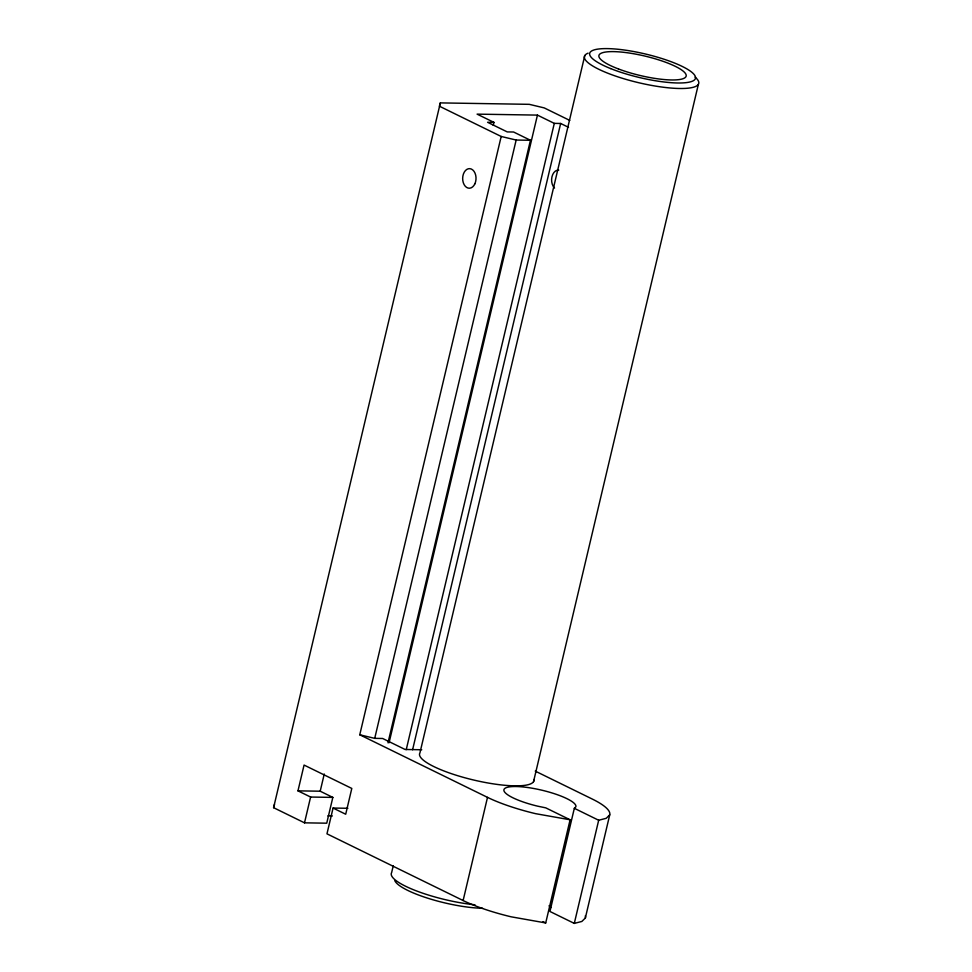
<?xml version="1.0" encoding="UTF-8"?>
<svg xmlns="http://www.w3.org/2000/svg" width="972" height="972" viewBox="0 0 972 972"><rect width="100%" height="100%" fill="white"/><g stroke="black" fill="none" stroke-linecap="round" stroke-linejoin="round"><path stroke-width="1.46" d="M535.256 771.112L592.312 799.069A71.77 16.026 13.3 0 1 609.723 814.864L585.338 918.03L581.851 921.456L574.294 923.4L549.945 911.469L574.331 808.315L575.874 806.796A36.972 8.25 13.3 0 0 542.121 790.26A36.972 8.25 13.3 0 0 503.946 789.641A36.972 8.25 13.3 0 0 537.698 806.177L545.754 807.854L570.102 819.785L545.717 922.938L511.223 916.827A71.77 16.026 13.3 0 1 463.122 900.534L326.969 833.83L333.068 808.048L345.704 814.232L351.803 788.438L304.066 765.061L297.967 790.856L320.201 791.208L332.837 797.404L326.738 823.187L304.503 822.834L273.594 807.683L440.34 102.898L529.266 104.332L544.223 107.904L569.762 120.406M304.503 822.834L310.603 797.04L297.967 790.856M320.201 791.208L324.259 774.016M493.254 125.352L493.958 122.387L477.094 114.137L537.443 115.109L554.295 123.371L560.65 123.468L568.511 127.32M570.102 819.785L535.608 813.673A71.77 16.026 13.3 0 1 487.507 797.368L359.762 734.783L501.188 136.469L439.417 106.215L440.34 102.898M359.762 734.783L374.718 738.356L516.156 140.041L530.445 140.272L387.998 742.802M389.067 742.754L537.443 115.109M406.247 749.631L554.295 123.371M412.602 749.74L560.65 123.468M393.271 865.7L391.643 872.577A58.721 13.11 13.3 0 0 415.895 890.704A58.721 13.11 13.3 0 0 474.992 904.798M584.78 55.562L419.928 752.911A58.721 13.11 13.3 0 0 474.372 780.188A58.721 13.11 13.3 0 0 533.92 779.544M463.122 900.534L487.507 797.368M533.543 781.634L698.382 84.272M574.294 923.4L598.679 820.247L606.236 818.303L609.723 814.864M273.594 807.683L274.517 804.379M493.958 122.387L487.604 122.29L507.25 131.913L513.593 132.01L530.445 140.272M374.718 738.356L382.652 738.489L405.117 749.485L421.751 749.752M310.603 797.04L332.837 797.404M333.068 808.048L347.879 808.279M327.868 815.885L332.388 815.958M501.188 136.469L516.156 140.041M574.331 808.315L598.679 820.247M543.008 921.614L545.717 922.938M585.302 915.867A71.77 16.026 13.3 0 1 585.338 918.03M554.526 188.033A9.793 6.683 -89.1 0 1 551.962 176.77A9.793 6.683 -89.1 0 1 558.766 170.088M549.046 905.783A36.972 8.25 13.3 0 1 550.832 907.605M695.114 77.153A58.721 13.11 13.3 0 1 641.52 83.361A58.721 13.11 13.3 0 1 588.096 53.156M482.574 908.261A54.371 12.138 13.3 0 1 428.628 898.48A54.371 12.138 13.3 0 1 394.863 880.766M474.883 183.817A9.793 6.683 -89.1 0 0 469.841 168.654A9.793 6.683 -89.1 0 0 463.328 182.797A9.793 6.683 -89.1 0 0 474.883 183.817M618.447 68.951A44.809 9.999 13.3 0 0 686.135 76.181A44.809 9.999 13.3 0 0 623.088 52.245A44.809 9.999 13.3 0 0 618.447 68.951M610.683 68.599A54.371 12.138 13.3 0 0 695.15 79.084A54.371 12.138 13.3 0 0 621.837 49.694A54.371 12.138 13.3 0 0 610.683 68.599"/></g></svg>
